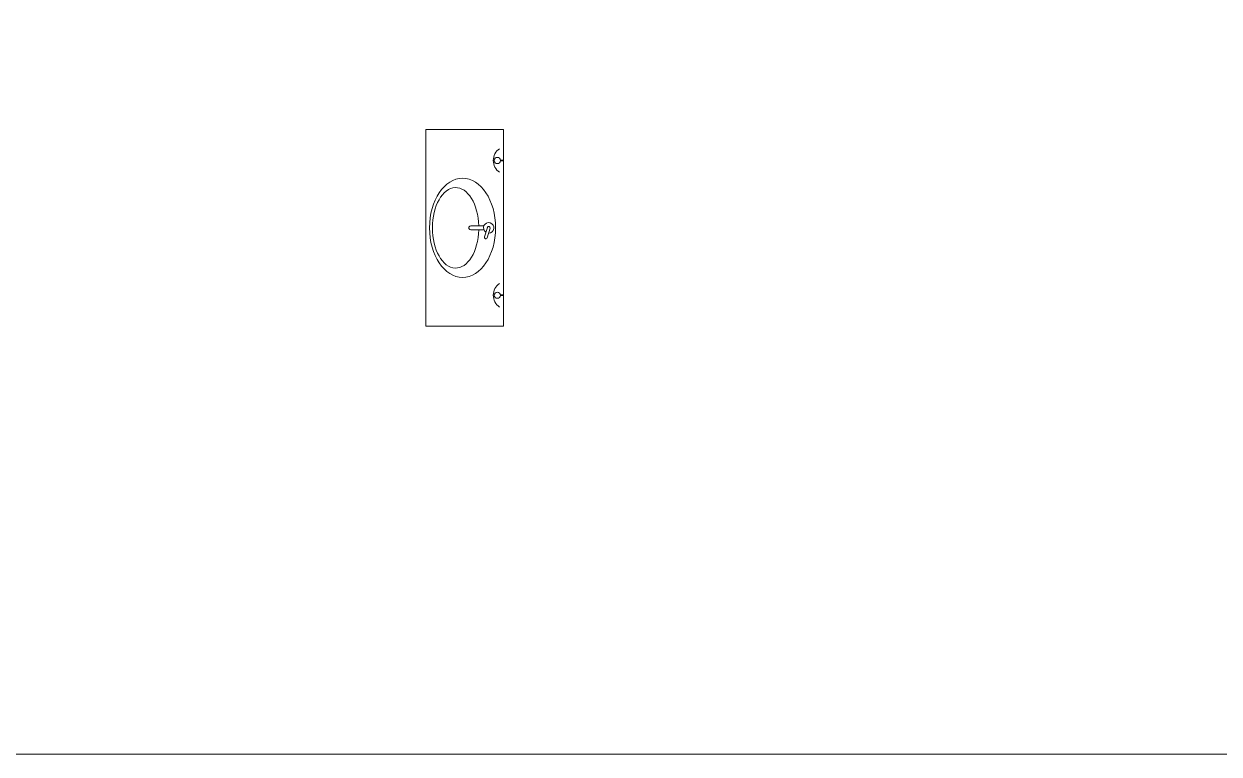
# Model space of a CAD drawing. Header units: millimetres. Extents: x 19901 to 42199, y 14822 to 21214.
# Drawn here: x 26761 to 27532, y 19548 to 20019 of the extents above; entities that cross this region are included whole.
import ezdxf

# ---------------------------------------------------------------- set-up
doc = ezdxf.new("R2010")
doc.units = ezdxf.units.MM
doc.layers.add('A-FURN', color=9, linetype='Continuous', lineweight=13)

msp = doc.modelspace()

# ---------------------------------------------------------------- linework, layer by layer
at = {"layer": 'A-FURN'}
for p, q in [((27020.08, 19823.89), (27020.08, 19950.87)), ((27070.08, 19950.87), (27020.08, 19950.87)), ((27070.08, 19823.89), (27070.08, 19950.87)), ((27068.16, 19931.06), (27070.08, 19931.06)), ((27068.16, 19930.63), (27070.08, 19930.63)), ((27048.97, 19888.58), (27057.44, 19888.58)), ((27057.44, 19886.18), (27048.97, 19886.18)), ((27057.87, 19881.52), (27059.72, 19887.65)), ((27061.49, 19887.12), (27059.64, 19880.99)), ((27068.16, 19844.14), (27070.08, 19844.14)), ((27068.16, 19843.71), (27070.08, 19843.71)), ((27070.08, 19823.89), (27020.08, 19823.89))]:
    msp.add_line(p, q, dxfattribs=at)
msp.add_lwpolyline([(23218.02, 20899.51), (28252.09, 20899.51), (28252.09, 19547.87), (23218.02, 19547.87)], close=True, dxfattribs=at)
for centre in [(27066.17, 19930.84), (27066.17, 19843.92)]:
    msp.add_circle(centre, 2, dxfattribs=at)
for centre, radius, start, end in [((27072.74, 19930.84), 9.2, 124.04469, 235.95531), ((27060.6, 19887.38), 3.38, 269.05521, 237.38043), ((27048.97, 19887.38), 1.2, 90, 270), ((27060.6, 19887.38), 0.924, 343.21782, 163.21782), ((27058.76, 19881.25), 0.924, 163.21782, 343.21782), ((27072.74, 19843.92), 9.2, 124.04469, 235.95531)]:
    msp.add_arc(centre, radius, start, end, dxfattribs=at)
msp.add_ellipse((27043.73, 19887.38), major_axis=(0, -32.02), ratio=0.666667, dxfattribs=at)
at = {"layer": 'A-FURN', "extrusion": (0, 0, -1)}
msp.add_ellipse((27039.26, 19887.38), major_axis=(0, -25.98), ratio=0.576529, start_param=4.75862, end_param=10.949344, dxfattribs=at)

doc.saveas('drawing.dxf')
